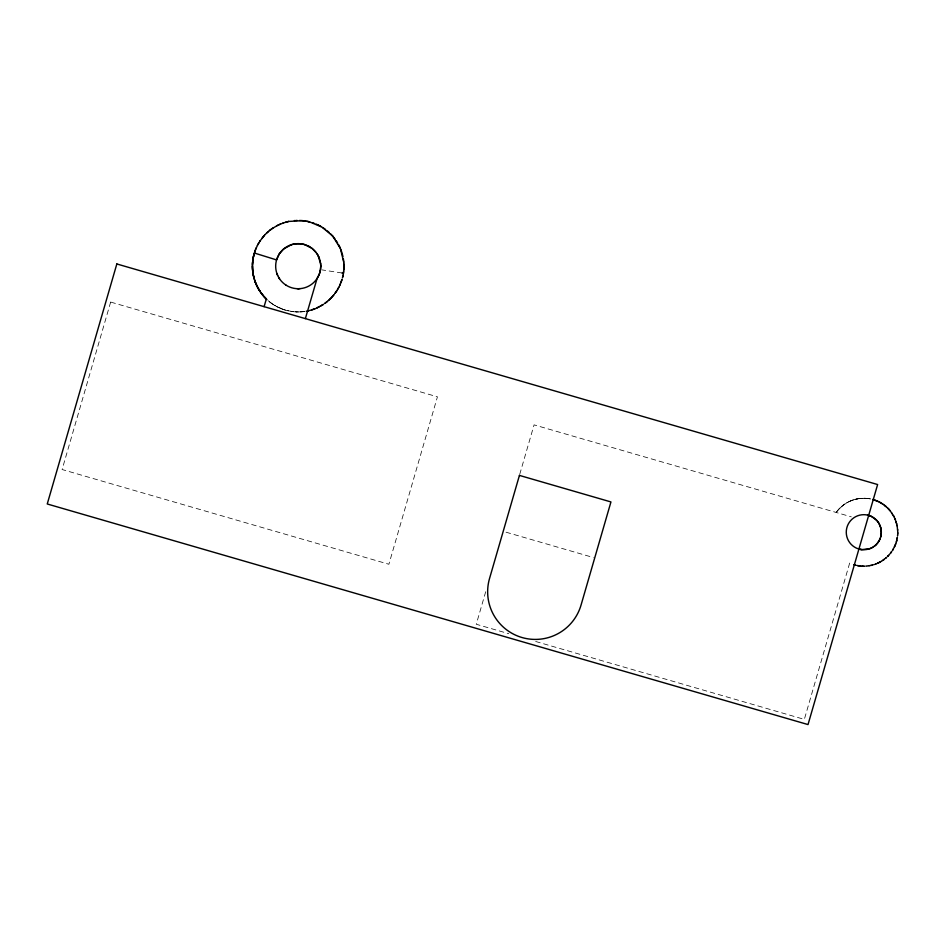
<?xml version="1.0" encoding="UTF-8"?>
<svg xmlns="http://www.w3.org/2000/svg" width="945" height="945" viewBox="0 0 945 945"><rect width="100%" height="100%" fill="white"/><g stroke="black" fill="none" stroke-linecap="round" stroke-linejoin="round"><path stroke-width="0.71" stroke-dasharray="4.72 3.54" d="M485.695 591.735L476.268 624.255L508.788 633.693M519.726 474.355L534.079 424.86L851.303 516.844M836.561 511.93L836.183 512.462A33.949 33.949 0 0 1 871.125 499.054L869.672 498.771L870.581 498.948M836.975 511.399L838.912 509.107M839.03 508.989L839.951 508.044M839.125 508.882L842.633 505.669M842.267 505.953L845.397 503.673M843.141 505.268L844.275 504.429M846.011 503.295L847.759 502.291M846.803 502.823L848.09 502.114M848.716 501.783L851.398 500.602M850.677 500.897L852.484 500.2M852.189 500.307L854.965 499.432M852.65 500.141L853.441 499.881M855.107 499.385L858.225 498.724M855.839 499.208L858.403 498.688M304.692 311.484L302.53 311.732M859.17 498.57L862.183 498.298M301.679 311.815L298.242 311.944M860.434 498.428L864.958 498.275M296.328 311.897L298.195 311.944L293.671 311.72M865.514 498.298L867.274 498.44M865.691 498.31L868.703 498.617M293.482 311.696L292.418 311.578M867.451 498.452L868.065 498.523M292.643 311.602L285.862 310.243L287.504 310.669M292.194 311.543L290.871 311.354M341.984 272.987L321.902 269.88M868.88 498.641L869.601 498.759M506.012 532.189L593.306 557.503M535.661 641.478L804.337 719.381L849.661 563.078A33.949 33.949 0 0 0 851.705 563.941M285.425 310.125L283.559 309.535M283.358 309.464L282.366 309.109M282.768 309.263L273.908 304.963M282.177 309.039L281.173 308.649M277.712 307.09L274.641 305.4M273.719 304.833L270.235 302.4L273.01 304.373M270.187 302.353L268.12 300.664M304.904 311.448A45.75 45.75 0 0 1 268.675 301.136M110.659 302.069L62.11 469.523L388.891 564.26L437.44 396.817L110.659 302.069"/><path stroke-width="1.42" d="M254.335 279.177C251.524 269.774 251.866 259.308 255.386 250.071M343.838 262.875L343.956 266.762M343.956 267.01L343.803 269.975M881.319 532.567L881.319 531.527M897.726 533.358L897.75 532.448L897.715 533.748M881.319 532.874L881.319 532.838A17.53 17.53 0 0 0 855.686 516.667A17.53 17.53 0 0 0 854.386 547.001A17.53 17.53 0 0 0 881.307 532.968L881.224 534.149M252.492 264.423L252.634 262.119M343.921 268.132L343.779 270.199M897.691 534.185L897.679 534.433M897.655 534.787L897.62 535.142M897.608 535.366L897.549 535.921M343.708 270.967L343.307 273.861M343.637 271.558L343.366 273.554M252.787 260.619L253.201 257.95M881.165 534.587L880.964 535.78M897.254 538.024L897.36 537.315L897.207 538.26M320.39 270.187L320.745 266.136M343.212 274.428L343.165 274.688M897.183 538.426L897.077 538.957M320.343 270.424L319.882 272.349M253.354 257.146L253.992 254.394M343.035 275.349L342.905 275.928M342.456 277.806L342.858 276.188M880.905 536.039L880.634 537.114M896.911 539.701L896.829 540.091M342.822 276.33L342.633 277.121M253.874 254.89L253.815 255.091A45.75 45.75 0 0 0 266.325 299.01L266.974 299.624M896.604 540.942L896.77 540.327L896.415 541.65M253.981 254.488L254.217 253.614M896.533 541.225L896.321 541.957M264.104 306.653L266.325 299.01L263.679 296.21L265.958 298.644M305.365 318.619L317.047 278.562M319.823 272.585L319.186 274.428M254.382 253.036L276.554 259.91L279.177 254.11M342.043 279.271L341.003 282.354M341.866 279.874L340.932 282.543M896.143 542.548L896.014 542.938M254.618 252.28L254.89 251.464M880.315 538.083L880.197 538.414M255.055 250.968L255.516 249.74M895.765 543.647L895.246 545.005L895.683 543.871M255.504 249.763L255.965 248.606M340.885 282.685L339.55 285.792M319.127 274.57L317.13 278.421M255.93 248.689L257.477 245.346M255.989 248.559L256.272 247.873M895.116 545.312L894.88 545.879M879.925 539.087L879.24 540.516M340.401 283.866L339.527 285.827M894.289 547.155L894.809 546.045L894.23 547.261M339.101 286.713L337.471 289.666M257.43 245.428L258.906 242.77M338.782 287.327L337.837 289.052M893.722 548.254L893.403 548.844M258.079 244.2L258.481 243.479M879.11 540.753L877.338 543.351M893.297 549.021L892.281 550.699M893.131 549.317L892.647 550.12M258.741 243.042L260.111 240.857M337.412 289.772L337.259 290.032M259.591 241.648L259.993 241.022M279.271 253.957L283.535 249.078M260.099 240.869L265.132 234.573M891.584 551.726L891.596 551.703A35.39 34.634 24.5 0 1 890.426 553.262L891.454 551.904M335.109 293.233L336.857 290.67L334.896 293.529M262.155 238.01L262.734 237.289M334.117 294.533L331.506 297.557M333.727 295.029L331.978 297.049M890.001 553.794L889.836 553.994M263.218 236.699L264.234 235.541M877.149 543.564L876.133 544.674M889.316 554.609L889.233 554.691A35.355 34.634 34.4 0 1 887.768 556.251L888.583 555.412M331.163 297.923L328.801 300.203L331.199 297.888M265.261 234.443L267.766 232.033M887.627 556.392L887.296 556.711M875.932 544.863L874.857 545.808M266.785 232.931L268.226 231.619M886.434 557.515L885.512 558.318L885.997 557.904M328.305 300.64L325.812 302.672M268.061 231.773L269.254 230.757M283.724 248.913L291.284 244.743M327.431 301.384L324.726 303.475L325.234 303.109M269.384 230.651L270.093 230.096M270.022 230.155L272.94 228.04M874.503 546.092L874.184 546.34M270.235 229.989L271.51 229.033M272.077 228.631L277.795 225.241M882.902 560.279L884.697 558.967A35.319 34.646 49.9 0 1 883.043 560.184L882.618 560.48M323.627 304.231L316.729 308.023L319.292 306.794M882.228 560.728L881.579 561.141M323.048 304.609L320.981 305.873M872.826 547.238L870.345 548.478M881.13 561.401L880.586 561.732M880.362 561.85L879.5 562.322L880.197 561.944M276.909 225.69L283.618 222.831M877.846 563.125L879.511 562.31L877.456 563.291M279.259 224.544L280.287 224.095M877.303 563.362L877.054 563.468M315.807 308.424L315.382 308.59M315.181 308.672L311.744 309.889M876.169 563.834L875.814 563.964M876.05 563.881L875.649 564.035M314.366 308.991L312.204 309.747M869.932 548.632L861.864 549.636M282.98 223.044L288.757 221.425M874.633 564.389L874.09 564.567M291.532 244.66L293.588 244.129M311.46 309.984L307.586 310.964A45.75 45.75 0 0 1 306.251 311.224M285.65 222.193L286.831 221.874M873.015 564.897L872.826 564.945M872.542 565.015L872.318 565.075M287.599 221.685L288.449 221.484M308.519 310.763L307.775 310.929M870.924 565.405L871.692 565.24L870.711 565.453M288.674 221.437L302.872 220.669M293.718 244.105L297.994 243.656M870.321 565.535L869.719 565.642M869.518 565.677L869.093 565.748M868.668 565.819L868.36 565.854M867.498 565.96L866.742 566.031M294.332 220.598L295.324 220.528M299.99 288.65L298.632 288.721M865.927 566.102L865.774 566.102M296.187 220.48L297.167 220.445M864.521 566.161L864.273 566.161M298.372 288.721L297.202 288.709M298.112 243.656L302.27 244.023M863.376 566.161L863.754 566.161M299.541 220.457L300.522 220.492M862.159 566.126L863.009 566.161L861.946 566.114M300.994 220.516L302.494 220.634M860.954 566.043L860.812 566.031M860.647 566.02L860.269 565.984M302.743 220.657L308.743 221.662M859.832 565.937L859.666 565.913M303.487 220.74L305.92 221.095M341.984 272.987L343.413 273.2M860.73 549.47L861.486 549.588L860.127 549.352M857.587 565.594L859.407 565.878L857.28 565.535M302.365 244.034L304.42 244.531M307.031 221.295L308.023 221.508M308.164 221.532L308.944 221.721M867.581 515.096L870.121 515.864M856.182 565.299L855.508 565.134M859.915 549.305L859.064 549.092M308.873 221.697L309.547 221.862M309.476 221.851L321.914 227.06L332.321 235.707M855.26 565.075L854.599 564.897M872.684 499.444L879.216 501.96M854.41 564.838L854.339 564.827A33.949 33.949 0 0 1 853.748 564.637M304.633 244.59L311.826 248.228M874.101 499.858L875.436 500.318M312.819 222.831L314.212 223.327M875.897 500.484L876.653 500.791M870.321 515.946L871.55 516.49M316.02 224.048L317.851 224.875M877.338 501.074L878.023 501.382M318.028 224.957L319.209 225.536M879.015 501.866L882.287 503.732M871.751 516.584L876.771 520.423M319.256 225.571L320.107 226.02M308.602 246.196L309.535 246.704M879.96 502.35L880.976 502.929M320.308 226.127L321.135 226.599M882.039 503.579L882.736 504.028M322.836 227.639L324.194 228.536M882.429 503.827L885.465 506.071M324.395 228.666L325.6 229.54M884.378 505.209L885.229 505.882M312.24 248.547L316.28 252.728M885.3 505.929L888.052 508.445M885.5 506.107L886.221 506.721M327.383 230.946L329.344 232.659M330.36 233.639L332.829 236.285L332.404 235.801M887.827 508.233L889.15 509.627M888.194 508.599L888.82 509.26M888.891 509.331L890.32 511.009M876.936 520.612L877.858 521.746M889.363 509.875L889.93 510.536M332.912 236.38L340.413 248.547L343.803 262.426M332.994 236.474L335.121 239.168M263.336 295.809L260.584 292.229M263.135 295.572L261.411 293.387M890.403 511.115L893.946 516.596M877.999 521.935L878.803 523.152M316.823 253.484L317.898 255.221M891.856 513.1L892.269 513.714M279.566 278.87L278.621 277.346M260.241 291.733L259.946 291.273M336.184 240.68L337.519 242.782M260.099 291.521L257.902 287.847M259.875 291.178L258.186 288.367M893.261 515.344L893.757 516.242M879.051 523.577L880.823 528.042M258.103 288.213L256.178 284.268L257.737 287.54M318.016 255.445L320.591 263.596M338.44 244.401L339.503 246.491M893.828 516.372L895.411 519.821L895.021 518.864M318.583 256.556L318.926 257.323M339.538 246.574L340.318 248.311M277.665 275.456L276.897 273.53M319.091 257.725L319.386 258.493M255.741 283.228L255.528 282.673M255.67 283.039L255.504 282.602M340.732 249.303L341.901 252.634M895.411 519.821L897.159 525.916M255.457 282.496L254.488 279.661M255.398 282.354L254.677 280.287M896.096 521.758L896.38 522.679M342.184 253.591L342.917 256.461M254.087 278.291L253.354 275.243M896.581 523.365L896.781 524.18M880.882 528.279L881.106 529.413M897.148 525.869L897.75 531.763M253.201 274.428L252.764 271.558M881.106 529.424L881.307 531.409M343.389 259.013L343.732 261.671M252.74 271.345L252.646 270.376M320.615 263.773L320.745 265.982M897.632 529.413L897.691 530.133M252.587 269.738L252.457 266.218M343.909 264.033L343.933 264.718M343.945 265.191L343.956 266.112M116.837 263.962L47.25 503.98L808.022 724.567L877.621 484.537L116.837 263.962M519.431 475.406L489.534 578.505A47.64 47.64 0 0 0 522.03 637.532A47.64 47.64 0 0 0 581.057 605.036L610.942 501.937L519.431 475.406M286.122 285.213A22.538 22.538 0 0 0 320.721 267.14A22.538 22.538 0 0 0 287.764 246.22A22.538 22.538 0 0 0 286.122 285.213"/></g></svg>
